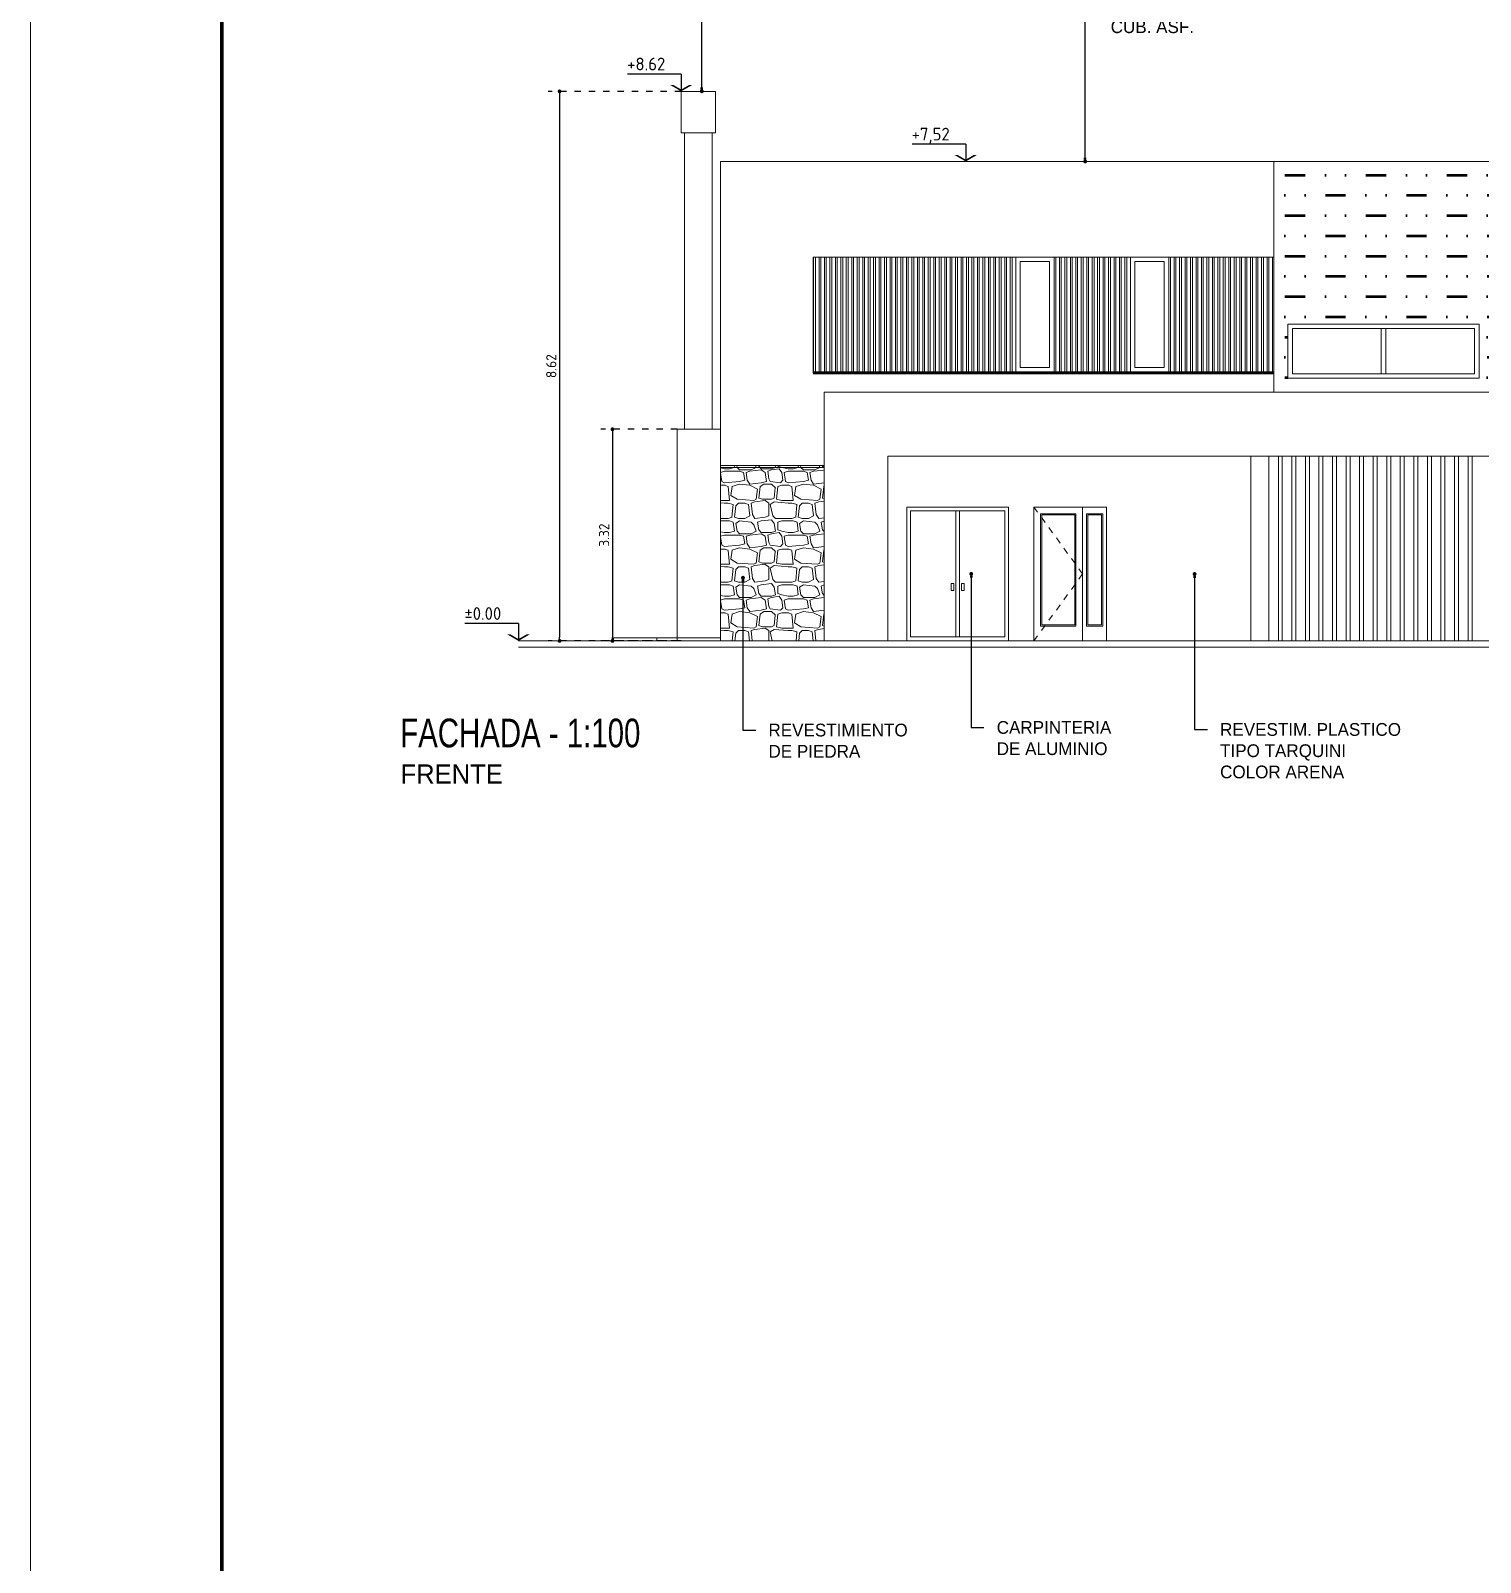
# Model space of a CAD drawing. Extents: x 233 to 569, y -241 to -74.
# Drawn here: x 348.48 to 371.23, y -158.86 to -134.84 of the extents above; entities that cross this region are included whole.
import ezdxf
from ezdxf import colors
from ezdxf.entities.mleader import LeaderData, LeaderLine
from ezdxf.enums import TextEntityAlignment as Align
from ezdxf.math import Vec2, Vec3

# ---------------------------------------------------------------- set-up
doc = ezdxf.new("R2010")
doc.units = 0
doc.header["$MEASUREMENT"] = 0
doc.linetypes.add('DOT2', pattern=[0.125, 0, -0.125])
doc.linetypes.add('RAYITAS', pattern=[0.375, 0.25, -0.125])
doc.layers.get('0').update_dxf_attribs({"linetype": 'CONTINUOUS', "lineweight": 50})
doc.layers.get('DEFPOINTS').update_dxf_attribs({"linetype": 'CONTINUOUS'})
doc.layers.add('240 - NIVELES', color=1, linetype='CONTINUOUS')
doc.layers.add('DS_ST_quote 1_50', color=7, linetype='CONTINUOUS')
for name, color, linetype, lineweight in [('COTAS', 1, 'CONTINUOUS', 9), ('GRAFISMOS', 8, 'CONTINUOUS', 13), ('LINEAS', 2, 'CONTINUOUS', 20), ('MARCOS', 4, 'CONTINUOUS', 80)]:
    doc.layers.add(name, color=color, linetype=linetype, lineweight=lineweight)
doc.styles.add('ARIAL', font='')
doc.styles.add('DIN', font='bahnschrift.ttf')
doc.styles.get("Standard").update_dxf_attribs({"font": 'bahnschrift.ttf'})
doc.styles.add('TEMPUS', font='GILC____.TTF')
doc.styles.add('TEXTO', font='ROMANS.SHX')
doc.styles.get('ARIAL').set_extended_font_data('DIN')
doc.dimstyles.new('PLANTA', dxfattribs={"dimscale": 0, "dimtxt": 0.16, "dimasz": 0.06, "dimexe": 0.18, "dimexo": 0, "dimgap": 0.05, "dimtad": 1, "dimzin": 0, "dimdsep": 46, "dimtxsty": 'ARIAL', "dimblk1": 'DOT', "dimblk2": 'DOT', "dimsah": 1, "dimcen": 0.09, "dimclrd": 1, "dimclre": 1, "dimclrt": 3, "dimadec": 0, "dimazin": 0, "dimtfac": 1, "dimtofl": 0, "dimtmove": 0, "dimatfit": 3, "dimldrblk": 'DOT', "dimfxl": 0.18, "dimtolj": 1, "dimtzin": 0, "dimarcsym": 0})

# ---------------------------------------------------------------- blocks, each defined once
blk = doc.blocks.new('_DOT')
at = {"color": 0, "linetype": 'ByBlock'}
blk.add_line((-0.5, 0), (-1, 0), dxfattribs=at)
at = {"color": 0, "linetype": 'ByBlock', "const_width": 0.5}
blk.add_lwpolyline([(-0.25, 0, 1), (0.25, 0, 1)], format="xyb", close=True, dxfattribs=at)
blk = doc.blocks.new('*D362')
at = {"layer": 'DEFPOINTS', "color": 0, "transparency": 16777216}
for p in [(358.691, -135.789), (356.783, -144.409), (358.691, -144.409)]:
    blk.add_point(p, dxfattribs=at)
at = {"layer": 'DS_ST_quote 1_50', "color": 1, "linetype": 'DOT2', "lineweight": -2, "transparency": 16777216}
for p, q in [((358.691, -135.789), (356.603, -135.789)), ((358.691, -144.409), (356.603, -144.409))]:
    blk.add_line(p, q, dxfattribs=at)
at = {"layer": 'DS_ST_quote 1_50', "color": 1, "lineweight": -2, "transparency": 16777216}
blk.add_line((356.783, -135.849), (356.783, -144.349), dxfattribs=at)
at = {"layer": 'DS_ST_quote 1_50', "color": 1, "lineweight": -2, "transparency": 16777216, "xscale": 0.06, "yscale": 0.06, "zscale": 0.06}
for p, rotation in [((356.783, -135.789), 90), ((356.783, -144.409), 270)]:
    blk.add_blockref('_DOT', p, dxfattribs=dict(at, rotation=rotation))
at = {"layer": 'DS_ST_quote 1_50', "color": 3, "transparency": 16777216, "insert": (356.652, -140.099), "char_height": 0.16, "attachment_point": 5, "rotation": 90, "style": 'ARIAL'}
blk.add_mtext('\\A1;8.62', dxfattribs=at)
blk = doc.blocks.new('*D363')
at = {"layer": 'DEFPOINTS', "color": 0, "transparency": 16777216}
for p in [(358.629, -141.089), (357.612, -144.409), (358.629, -144.409)]:
    blk.add_point(p, dxfattribs=at)
at = {"layer": 'DS_ST_quote 1_50', "color": 1, "linetype": 'DOT2', "lineweight": -2, "transparency": 16777216}
for p, q in [((358.629, -141.089), (357.432, -141.089)), ((358.629, -144.409), (357.432, -144.409))]:
    blk.add_line(p, q, dxfattribs=at)
at = {"layer": 'DS_ST_quote 1_50', "color": 1, "lineweight": -2, "transparency": 16777216}
blk.add_line((357.612, -141.149), (357.612, -144.349), dxfattribs=at)
at = {"layer": 'DS_ST_quote 1_50', "color": 1, "lineweight": -2, "transparency": 16777216, "xscale": 0.06, "yscale": 0.06, "zscale": 0.06}
for p, rotation in [((357.612, -141.089), 90), ((357.612, -144.409), 270)]:
    blk.add_blockref('_DOT', p, dxfattribs=dict(at, rotation=rotation))
at = {"layer": 'DS_ST_quote 1_50', "color": 3, "transparency": 16777216, "insert": (357.481, -142.749), "char_height": 0.16, "attachment_point": 5, "rotation": 90, "style": 'ARIAL'}
blk.add_mtext('\\A1;3.32', dxfattribs=at)
blk = doc.blocks.new('NIVCOR20')
at = {"layer": '240 - NIVELES'}
for q in [(0.2103, 0.0681), (0, 0)]:
    blk.add_line((0, 0.0681), q, dxfattribs=at)
for points in [[(-0.0438, 0.0253), (-0.0312, 0.0253), (0, 0), (0, 0.0072)], [(0.0438, 0.0253), (0.0312, 0.0253), (0, 0), (0, 0.0072)]]:
    blk.add_solid(points, dxfattribs=at)
at = {"layer": '240 - NIVELES', "style": 'TEXTO'}
blk.add_attdef('NIVEL', text='', height=0.05, dxfattribs=at).set_placement((0.6035, 0.0824), align=Align.RIGHT)

msp = doc.modelspace()

# ---------------------------------------------------------------- hatches: boundary and pattern name
h = msp.add_hatch()
h.set_pattern_fill('MUDST', color=256, scale=0.05)
h.set_pattern_definition([(0, (356.09812, 7.36), (0.635, 0.3175), [0.3175, -0.3175, 0, -0.3175, 0, -0.3175])])
h.paths.add_polyline_path([(368.2099, -139.4388), (371.2099, -139.4388), (371.2099, -140.2888), (368.2099, -140.2888)])
h.paths.add_polyline_path([(371.5098, -136.8888), (367.9899, -136.8888), (367.9899, -140.5088), (371.5098, -140.5088)])
at = {"layer": 'GRAFISMOS', "linetype": 'Continuous', "lineweight": 15}
h = msp.add_hatch(dxfattribs=at)
h.set_pattern_fill('ANSI32', color=256, scale=0.009, angle=45)
h.set_pattern_definition([(90, (356.13812, -52.76795), (-0.085725, 0), []), (90, (356.166695, -52.73938), (-0.085725, 0), [])])
h.paths.add_polyline_path([(363.9403, -140.1888), (363.9403, -138.3888), (360.7592, -138.3888), (360.7592, -140.1888)])
h.paths.add_polyline_path([(364.5403, -140.1888), (365.7403, -140.1888), (365.7403, -138.3888), (364.5403, -138.3888)])
h.paths.add_polyline_path([(366.3403, -140.1888), (367.9899, -140.1888), (367.9899, -138.3888), (366.3403, -138.3888)])
h = msp.add_hatch(dxfattribs=at)
h.set_pattern_fill('HATCH-STONE-03', color=256, scale=0.02, angle=-180, pattern_type=2)
h.set_pattern_definition([(0, (-14.6327, -827.4883), (0, 1), [0.06, -0.94]), (0, (-14.6327, -826.5283), (0, 1), [0.08, -0.92]), (0, (-14.6327, -826.7083), (0, 1), [0.08, -0.92]), (0, (-14.6327, -826.7483), (0, 1), [0.24, -0.76]), (4.76364, (-14.6327, -826.9283), (4e-09, 1), [0.240832, -11.800763]), (4.76364, (-13.6327, -826.9283), (4e-09, 1), [0.240832, -11.800763]), (4.76364, (-12.6327, -826.9283), (4e-09, 1), [0.240832, -11.800763]), (4.76364, (-11.6327, -826.9283), (4e-09, 1), [0.240832, -11.800763]), (4.76364, (-10.6327, -826.9283), (4e-09, 1), [0.240832, -11.800763]), (4.76364, (-9.6327, -826.9283), (4e-09, 1), [0.240832, -11.800763]), (4.76364, (-8.6327, -826.9283), (4e-09, 1), [0.240832, -11.800763]), (4.76364, (-7.6327, -826.9283), (4e-09, 1), [0.240832, -11.800763]), (4.76364, (-6.6327, -826.9283), (4e-09, 1), [0.240832, -11.800763]), (4.76364, (-5.6327, -826.9283), (4e-09, 1), [0.240832, -11.800763]), (4.76364, (-4.6327, -826.9283), (4e-09, 1), [0.240832, -11.800763]), (4.76364, (-3.6327, -826.9283), (4e-09, 1), [0.240832, -11.800763]), (0, (-14.6327, -826.9683), (0, 1), [0, -1]), (0, (-14.6327, -827.2483), (0, 1), [0.06, -0.94]), (0, (-14.6327, -827.2083), (0, 1), [0, -1]), (279.462326, (-14.45272, -826.5683), (-5.4e-08, 0.999999968), [0.1216553, -5.9611072]), (279.462326, (-14.29272, -826.7683), (-5.4e-08, 0.999999968), [0.1216553, -5.9611072]), (279.462326, (-13.73272, -826.7683), (-5.4e-08, 0.999999968), [0.1216553, -5.9611072]), (278.130104, (-13.99272, -826.7683), (-5e-08, 0.999999998), [0.1414214, -6.9296466]), (111.801407, (-14.1327, -826.6883), (-3e-08, 1), [0.1077033, -5.2774615]), (111.801407, (-13.1327, -826.6883), (-3e-08, 1), [0.1077033, -5.2774615]), (90, (-13.7927, -826.6683), (-1, 6e-17), [0.12, -0.88]), (262.875, (-14.11272, -827.0283), (-1.14e-07, 1.00000001), [0.1612452, -7.9010126]), (261.869904, (-14.51272, -826.9883), (-2.36e-07, 1.00000002), [0.1414214, -6.9296466]), (264.289429, (-13.79272, -826.98831), (-2.15e-07, 1.000000025), [0.2009975, -9.8488782]), (270, (-13.9327, -827.2483), (1, 6e-17), [0.2, -0.8]), (263.65982, (-14.45272, -827.28831), (-1.98e-07, 1.000000007), [0.1811077, -8.8742773]), (276.340187, (-14.21272, -827.24831), (3.4e-08, 1.000000004), [0.1811077, -8.8742773]), (279.462326, (-14.11272, -826.5483), (-5.4e-08, 0.999999968), [0.1216553, -5.9611072]), (279.462326, (-13.85272, -826.5683), (-5.4e-08, 0.999999968), [0.1216553, -5.9611072]), (278.130104, (-13.69272, -826.7683), (-5e-08, 0.999999998), [0.1414214, -6.9296466]), (279.462326, (-13.95272, -826.7483), (-5.4e-08, 0.999999968), [0.1216553, -5.9611072]), (262.875, (-13.83272, -827.0083), (-1.14e-07, 1.00000001), [0.1612452, -7.9010126]), (282.5288, (-13.91272, -827.2683), (7e-08, 0.99999999), [0.184391, -9.0351538]), (282.5288, (-12.91272, -827.2683), (7e-08, 0.99999999), [0.184391, -9.0351538]), (276.340187, (-14.25272, -827.26831), (3.4e-08, 1.000000004), [0.1811077, -8.8742773]), (264.289429, (-14.49272, -827.26831), (-2.15e-07, 1.000000025), [0.2009975, -9.8488782]), (279.462326, (-14.33272, -826.7683), (-5.4e-08, 0.999999968), [0.1216553, -5.9611072]), (263.65982, (-14.07272, -826.98831), (-1.98e-07, 1.000000007), [0.1811077, -8.8742773]), (275.194435, (-14.57272, -826.98831), (-5.7e-08, 0.999999972), [0.2209072, -10.8244543]), (0, (-14.0527, -826.7083), (0, 1), [0.16, -0.84]), (6.34019, (-14.2327, -826.7483), (-6e-11, 1), [0.181108, -8.874277]), (6.34019, (-13.2327, -826.7483), (-6e-11, 1), [0.181108, -8.874277]), (6.34019, (-12.2327, -826.7483), (-6e-11, 1), [0.181108, -8.874277]), (6.34019, (-11.2327, -826.7483), (-6e-11, 1), [0.181108, -8.874277]), (6.34019, (-10.2327, -826.7483), (-6e-11, 1), [0.181108, -8.874277]), (6.34019, (-9.2327, -826.7483), (-6e-11, 1), [0.181108, -8.874277]), (6.34019, (-8.2327, -826.7483), (-6e-11, 1), [0.181108, -8.874277]), (6.34019, (-7.2327, -826.7483), (-6e-11, 1), [0.181108, -8.874277]), (6.34019, (-6.2327, -826.7483), (-6e-11, 1), [0.181108, -8.874277]), (9.46232, (-13.8927, -826.7283), (1e-08, 1), [0.121655, -5.961107]), (9.46232, (-12.8927, -826.7283), (1e-08, 1), [0.121655, -5.961107]), (9.46232, (-11.8927, -826.7283), (1e-08, 1), [0.121655, -5.961107]), (9.46232, (-10.8927, -826.7283), (1e-08, 1), [0.121655, -5.961107]), (9.46232, (-9.8927, -826.7283), (1e-08, 1), [0.121655, -5.961107]), (9.46232, (-8.8927, -826.7283), (1e-08, 1), [0.121655, -5.961107]), (352.87498, (-13.9127, -826.9083), (-2e-09, 1), [0.161245, -7.901013]), (352.87498, (-12.9127, -826.9083), (-2e-09, 1), [0.161245, -7.901013]), (352.87498, (-11.9127, -826.9083), (-2e-09, 1), [0.161245, -7.901013]), (352.87498, (-10.9127, -826.9083), (-2e-09, 1), [0.161245, -7.901013]), (352.87498, (-9.9127, -826.9083), (-2e-09, 1), [0.161245, -7.901013]), (352.87498, (-8.9127, -826.9083), (-2e-09, 1), [0.161245, -7.901013]), (352.87498, (-7.9127, -826.9083), (-2e-09, 1), [0.161245, -7.901013]), (352.87498, (-6.9127, -826.9083), (-2e-09, 1), [0.161245, -7.901013]), (348.69007, (-13.7327, -826.6883), (-3e-09, 1), [0.1019804, -4.997039]), (348.69007, (-12.7327, -826.6883), (-3e-09, 1), [0.1019804, -4.997039]), (348.69007, (-11.7327, -826.6883), (-3e-09, 1), [0.1019804, -4.997039]), (348.69007, (-10.7327, -826.6883), (-3e-09, 1), [0.1019804, -4.997039]), (348.69007, (-9.7327, -826.6883), (-3e-09, 1), [0.1019804, -4.997039]), (0, (-13.7327, -826.9683), (0, 1), [0.1, -0.9]), (0, (-14.0127, -826.9483), (0, 1), [0.12, -0.88]), (0, (-14.0327, -827.1883), (0, 1), [0.14, -0.86]), (0, (-13.7327, -827.2083), (0, 1), [0.1, -0.9]), (354.80557, (-13.8527, -827.2283), (-3e-09, 1), [0.220907, -10.824454]), (354.80557, (-12.8527, -827.2283), (-3e-09, 1), [0.220907, -10.824454]), (354.80557, (-11.8527, -827.2283), (-3e-09, 1), [0.220907, -10.824454]), (354.80557, (-10.8527, -827.2283), (-3e-09, 1), [0.220907, -10.824454]), (354.80557, (-9.8527, -827.2283), (-3e-09, 1), [0.220907, -10.824454]), (354.80557, (-8.8527, -827.2283), (-3e-09, 1), [0.220907, -10.824454]), (354.80557, (-7.8527, -827.2283), (-3e-09, 1), [0.220907, -10.824454]), (354.80557, (-6.8527, -827.2283), (-3e-09, 1), [0.220907, -10.824454]), (354.80557, (-5.8527, -827.2283), (-3e-09, 1), [0.220907, -10.824454]), (354.80557, (-4.8527, -827.2283), (-3e-09, 1), [0.220907, -10.824454]), (354.80557, (-3.8527, -827.2283), (-3e-09, 1), [0.220907, -10.824454]), (0, (-13.8327, -827.4883), (0, 1), [0.2, -0.8]), (7.12502, (-14.1527, -827.4883), (2e-09, 1), [0.161245, -7.901013]), (7.12502, (-13.1527, -827.4883), (2e-09, 1), [0.161245, -7.901013]), (7.12502, (-12.1527, -827.4883), (2e-09, 1), [0.161245, -7.901013]), (7.12502, (-11.1527, -827.4883), (2e-09, 1), [0.161245, -7.901013]), (7.12502, (-10.1527, -827.4883), (2e-09, 1), [0.161245, -7.901013]), (7.12502, (-9.1527, -827.4883), (2e-09, 1), [0.161245, -7.901013]), (7.12502, (-8.1527, -827.4883), (2e-09, 1), [0.161245, -7.901013]), (7.12502, (-7.1527, -827.4883), (2e-09, 1), [0.161245, -7.901013]), (7.12502, (-14.1527, -827.2283), (2e-09, 1), [0.161245, -7.901013]), (7.12502, (-13.1527, -827.2283), (2e-09, 1), [0.161245, -7.901013]), (7.12502, (-12.1527, -827.2283), (2e-09, 1), [0.161245, -7.901013]), (7.12502, (-11.1527, -827.2283), (2e-09, 1), [0.161245, -7.901013]), (7.12502, (-10.1527, -827.2283), (2e-09, 1), [0.161245, -7.901013]), (7.12502, (-9.1527, -827.2283), (2e-09, 1), [0.161245, -7.901013]), (7.12502, (-8.1527, -827.2283), (2e-09, 1), [0.161245, -7.901013]), (7.12502, (-7.1527, -827.2283), (2e-09, 1), [0.161245, -7.901013]), (0, (-14.4127, -827.4883), (0, 1), [0.1, -0.9]), (355.6013, (-14.4327, -827.1883), (4e-09, 1), [0.260768, -12.777637]), (355.6013, (-13.4327, -827.1883), (4e-09, 1), [0.260768, -12.777637]), (355.6013, (-12.4327, -827.1883), (4e-09, 1), [0.260768, -12.777637]), (355.6013, (-11.4327, -827.1883), (4e-09, 1), [0.260768, -12.777637]), (355.6013, (-10.4327, -827.1883), (4e-09, 1), [0.260768, -12.777637]), (355.6013, (-9.4327, -827.1883), (4e-09, 1), [0.260768, -12.777637]), (355.6013, (-8.4327, -827.1883), (4e-09, 1), [0.260768, -12.777637]), (355.6013, (-7.4327, -827.1883), (4e-09, 1), [0.260768, -12.777637]), (355.6013, (-6.4327, -827.1883), (4e-09, 1), [0.260768, -12.777637]), (355.6013, (-5.4327, -827.1883), (4e-09, 1), [0.260768, -12.777637]), (355.6013, (-4.4327, -827.1883), (4e-09, 1), [0.260768, -12.777637]), (355.6013, (-3.4327, -827.1883), (4e-09, 1), [0.260768, -12.777637]), (355.6013, (-2.4327, -827.1883), (4e-09, 1), [0.260768, -12.777637]), (352.87498, (-14.3927, -826.9483), (-2e-09, 1), [0.161245, -7.901013]), (352.87498, (-13.3927, -826.9483), (-2e-09, 1), [0.161245, -7.901013]), (352.87498, (-12.3927, -826.9483), (-2e-09, 1), [0.161245, -7.901013]), (352.87498, (-11.3927, -826.9483), (-2e-09, 1), [0.161245, -7.901013]), (352.87498, (-10.3927, -826.9483), (-2e-09, 1), [0.161245, -7.901013]), (352.87498, (-9.3927, -826.9483), (-2e-09, 1), [0.161245, -7.901013]), (352.87498, (-8.3927, -826.9483), (-2e-09, 1), [0.161245, -7.901013]), (352.87498, (-7.3927, -826.9483), (-2e-09, 1), [0.161245, -7.901013]), (6.34019, (-14.2327, -826.9483), (-6e-11, 1), [0.181108, -8.874277]), (6.34019, (-13.2327, -826.9483), (-6e-11, 1), [0.181108, -8.874277]), (6.34019, (-12.2327, -826.9483), (-6e-11, 1), [0.181108, -8.874277]), (6.34019, (-11.2327, -826.9483), (-6e-11, 1), [0.181108, -8.874277]), (6.34019, (-10.2327, -826.9483), (-6e-11, 1), [0.181108, -8.874277]), (6.34019, (-9.2327, -826.9483), (-6e-11, 1), [0.181108, -8.874277]), (6.34019, (-8.2327, -826.9483), (-6e-11, 1), [0.181108, -8.874277]), (6.34019, (-7.2327, -826.9483), (-6e-11, 1), [0.181108, -8.874277]), (6.34019, (-6.2327, -826.9483), (-6e-11, 1), [0.181108, -8.874277]), (278.130104, (-14.49272, -826.5483), (-5e-08, 0.999999998), [0.1414214, -6.9296466]), (0, (-14.3927, -826.7283), (0, 1), [0.18, -0.82]), (353.65981, (-14.3927, -826.5283), (6e-11, 1), [0.181108, -8.874277]), (353.65981, (-13.3927, -826.5283), (6e-11, 1), [0.181108, -8.874277]), (353.65981, (-12.3927, -826.5283), (6e-11, 1), [0.181108, -8.874277]), (353.65981, (-11.3927, -826.5283), (6e-11, 1), [0.181108, -8.874277]), (353.65981, (-10.3927, -826.5283), (6e-11, 1), [0.181108, -8.874277]), (353.65981, (-9.3927, -826.5283), (6e-11, 1), [0.181108, -8.874277]), (353.65981, (-8.3927, -826.5283), (6e-11, 1), [0.181108, -8.874277]), (353.65981, (-7.3927, -826.5283), (6e-11, 1), [0.181108, -8.874277]), (353.65981, (-6.3927, -826.5283), (6e-11, 1), [0.181108, -8.874277]), (7.12502, (-14.0527, -826.5283), (2e-09, 1), [0.161245, -7.901013]), (7.12502, (-13.0527, -826.5283), (2e-09, 1), [0.161245, -7.901013]), (7.12502, (-12.0527, -826.5283), (2e-09, 1), [0.161245, -7.901013]), (7.12502, (-11.0527, -826.5283), (2e-09, 1), [0.161245, -7.901013]), (7.12502, (-10.0527, -826.5283), (2e-09, 1), [0.161245, -7.901013]), (7.12502, (-9.0527, -826.5283), (2e-09, 1), [0.161245, -7.901013]), (7.12502, (-8.0527, -826.5283), (2e-09, 1), [0.161245, -7.901013]), (7.12502, (-7.0527, -826.5283), (2e-09, 1), [0.161245, -7.901013]), (0, (-13.7327, -826.5283), (0, 1), [0.1, -0.9]), (194.03625, (-14.3127, -826.8883), (-1e-07, 1), [0.082462, -4.0406436]), (194.03625, (-13.3127, -826.8883), (-1e-07, 1), [0.082462, -4.0406436]), (194.03625, (-12.3127, -826.8883), (-1e-07, 1), [0.082462, -4.0406436]), (194.03625, (-11.3127, -826.8883), (-1e-07, 1), [0.082462, -4.0406436]), (296.56505, (-13.9327, -826.8683), (2e-08, 0.99999998), [0.0447214, -2.1913466]), (225, (-13.7127, -826.8883), (-1e-07, 1), [0.0565685, -1.357645]), (0, (-14.4127, -827.2483), (0, 1), [0.1, -0.9]), (153.43495, (-13.6327, -826.9283), (5e-08, 1), [0.0447214, -2.1913466]), (153.43495, (-12.6327, -826.9283), (5e-08, 1), [0.0447214, -2.1913466]), (198.43495, (-13.6327, -826.7483), (-1e-07, 1), [0.0632456, -3.099032]), (198.43495, (-12.6327, -826.7483), (-1e-07, 1), [0.0632456, -3.099032]), (198.43495, (-11.6327, -826.7483), (-1e-07, 1), [0.0632456, -3.099032]), (341.56505, (-14.3927, -826.7483), (-2e-09, 1), [0.0632456, -3.099032]), (341.56505, (-13.3927, -826.7483), (-2e-09, 1), [0.0632456, -3.099032]), (341.56505, (-12.3927, -826.7483), (-2e-09, 1), [0.0632456, -3.099032]), (326.30993, (-14.0527, -826.7283), (-3e-08, 1), [0.072111, -3.5334402]), (326.30993, (-13.0527, -826.7283), (-3e-08, 1), [0.072111, -3.5334402]), (326.30993, (-12.0527, -826.7283), (-3e-08, 1), [0.072111, -3.5334402]), (303.69007, (-13.8927, -826.5083), (-4e-08, 1), [0.072111, -3.5334402]), (303.69007, (-12.8927, -826.5083), (-4e-08, 1), [0.072111, -3.5334402]), (315, (-14.2127, -826.5483), (0, 1), [0.0565685, -1.357645]), (341.56505, (-14.5527, -826.5283), (-2e-09, 1), [0.0632456, -3.099032]), (341.56505, (-13.5527, -826.5283), (-2e-09, 1), [0.0632456, -3.099032]), (341.56505, (-12.5527, -826.5283), (-2e-09, 1), [0.0632456, -3.099032]), (326.30993, (-13.9927, -827.2083), (-3e-08, 1), [0.072111, -3.5334402]), (326.30993, (-12.9927, -827.2083), (-3e-08, 1), [0.072111, -3.5334402]), (326.30993, (-11.9927, -827.2083), (-3e-08, 1), [0.072111, -3.5334402]), (341.56505, (-14.3127, -827.2483), (-2e-09, 1), [0.0632456, -3.099032]), (341.56505, (-13.3127, -827.2483), (-2e-09, 1), [0.0632456, -3.099032]), (341.56505, (-12.3127, -827.2483), (-2e-09, 1), [0.0632456, -3.099032]), (315, (-13.8927, -826.9483), (0, 1), [0.0848528, -1.3293608]), (135, (-14.0527, -826.7083), (7e-17, 1), [0.0565685, -1.357645]), (161.56505, (-13.7327, -826.6883), (6e-08, 1), [0.0632456, -3.099032]), (161.56505, (-12.7327, -826.6883), (6e-08, 1), [0.0632456, -3.099032]), (161.56505, (-11.7327, -826.6883), (6e-08, 1), [0.0632456, -3.099032]), (135, (-14.3927, -826.7283), (7e-17, 1), [0.0565685, -1.357645]), (123.69007, (-14.2327, -826.9483), (-7e-08, 1.00000003), [0.072111, -3.5334402]), (123.69007, (-13.2327, -826.9483), (-7e-08, 1.00000003), [0.072111, -3.5334402]), (149.03624, (-14.4327, -827.1883), (7e-08, 1), [0.116619, -5.714333]), (149.03624, (-13.4327, -827.1883), (7e-08, 1), [0.116619, -5.714333]), (149.03624, (-12.4327, -827.1883), (7e-08, 1), [0.116619, -5.714333]), (149.03624, (-11.4327, -827.1883), (7e-08, 1), [0.116619, -5.714333]), (149.03624, (-10.4327, -827.1883), (7e-08, 1), [0.116619, -5.714333]), (161.56505, (-14.0327, -827.1883), (6e-08, 1), [0.0632456, -3.099032]), (161.56505, (-13.0327, -827.1883), (6e-08, 1), [0.0632456, -3.099032]), (161.56505, (-12.0327, -827.1883), (6e-08, 1), [0.0632456, -3.099032]), (165.96376, (-13.7327, -827.2083), (3e-08, 1), [0.082462, -4.0406436]), (165.96376, (-12.7327, -827.2083), (3e-08, 1), [0.082462, -4.0406436]), (165.96376, (-11.7327, -827.2083), (3e-08, 1), [0.082462, -4.0406436]), (165.96376, (-10.7327, -827.2083), (3e-08, 1), [0.082462, -4.0406436]), (135, (-13.8327, -827.4883), (7e-17, 1), [0.0565685, -1.357645]), (123.69007, (-14.1527, -827.4883), (-7e-08, 1.00000003), [0.072111, -3.5334402]), (123.69007, (-13.1527, -827.4883), (-7e-08, 1.00000003), [0.072111, -3.5334402]), (161.56505, (-14.4127, -827.4883), (6e-08, 1), [0.0632456, -3.099032]), (161.56505, (-13.4127, -827.4883), (6e-08, 1), [0.0632456, -3.099032]), (161.56505, (-12.4127, -827.4883), (6e-08, 1), [0.0632456, -3.099032]), (18.43495, (-14.5727, -827.4883), (2e-09, 1), [0.0632456, -3.099032]), (18.43495, (-13.5727, -827.4883), (2e-09, 1), [0.0632456, -3.099032]), (18.43495, (-12.5727, -827.4883), (2e-09, 1), [0.0632456, -3.099032]), (18.43495, (-13.9927, -827.4683), (2e-09, 1), [0.0632456, -3.099032]), (18.43495, (-12.9927, -827.4683), (2e-09, 1), [0.0632456, -3.099032]), (18.43495, (-11.9927, -827.4683), (2e-09, 1), [0.0632456, -3.099032]), (26.56505, (-13.8927, -827.1883), (2e-08, 1), [0.0447214, -2.1913466]), (26.56505, (-12.8927, -827.1883), (2e-08, 1), [0.0447214, -2.1913466]), (26.56505, (-14.1727, -827.2083), (2e-08, 1), [0.0447214, -2.1913466]), (26.56505, (-13.1727, -827.2083), (2e-08, 1), [0.0447214, -2.1913466]), (14.03624, (-14.0527, -826.9283), (1e-09, 1), [0.082462, -4.0406436]), (14.03624, (-13.0527, -826.9283), (1e-09, 1), [0.082462, -4.0406436]), (14.03624, (-12.0527, -826.9283), (1e-09, 1), [0.082462, -4.0406436]), (14.03624, (-11.0527, -826.9283), (1e-09, 1), [0.082462, -4.0406436]), (18.43495, (-13.8927, -826.7083), (2e-09, 1), [0.0632456, -3.099032]), (18.43495, (-12.8927, -826.7083), (2e-09, 1), [0.0632456, -3.099032]), (18.43495, (-11.8927, -826.7083), (2e-09, 1), [0.0632456, -3.099032]), (14.03624, (-14.5527, -826.7083), (1e-09, 1), [0.082462, -4.0406436]), (14.03624, (-13.5527, -826.7083), (1e-09, 1), [0.082462, -4.0406436]), (14.03624, (-12.5527, -826.7083), (1e-09, 1), [0.082462, -4.0406436]), (14.03624, (-11.5527, -826.7083), (1e-09, 1), [0.082462, -4.0406436]), (26.56505, (-14.2127, -826.7283), (2e-08, 1), [0.0894427, -2.1466252]), (26.56505, (-13.2127, -826.7283), (2e-08, 1), [0.0894427, -2.1466252]), (0, (-14.6327, -827.2083), (0, 1), [0.08, -0.92]), (26.56505, (-14.3127, -827.4883), (2e-08, 1), [0.0894427, -2.1466252]), (26.56505, (-13.3127, -827.4883), (2e-08, 1), [0.0894427, -2.1466252]), (213.69006, (-13.8527, -827.2283), (-5e-09, 1), [0.072111, -3.5334402]), (213.69006, (-12.8527, -827.2283), (-5e-09, 1), [0.072111, -3.5334402]), (213.69006, (-11.8527, -827.2283), (-5e-09, 1), [0.072111, -3.5334402]), (345.96376, (-14.5727, -827.2483), (-1e-09, 1), [0.082462, -4.0406436]), (345.96376, (-13.5727, -827.2483), (-1e-09, 1), [0.082462, -4.0406436]), (345.96376, (-12.5727, -827.2483), (-1e-09, 1), [0.082462, -4.0406436]), (345.96376, (-11.5727, -827.2483), (-1e-09, 1), [0.082462, -4.0406436]), (225, (-14.4127, -827.2483), (-1e-07, 1), [0.0565685, -1.357645]), (198.43495, (-14.3927, -826.9483), (-1e-07, 1), [0.126491, -3.0357864]), (198.43495, (-13.3927, -826.9483), (-1e-07, 1), [0.126491, -3.0357864]), (198.43495, (-12.3927, -826.9483), (-1e-07, 1), [0.126491, -3.0357864]), (341.56505, (-14.6327, -826.9683), (-2e-09, 1), [0.0632456, -3.099032]), (341.56505, (-13.6327, -826.9683), (-2e-09, 1), [0.0632456, -3.099032]), (341.56505, (-12.6327, -826.9683), (-2e-09, 1), [0.0632456, -3.099032]), (213.69006, (-14.0127, -826.9483), (-5e-09, 1), [0.072111, -3.5334402]), (213.69006, (-13.0127, -826.9483), (-5e-09, 1), [0.072111, -3.5334402]), (213.69006, (-12.0127, -826.9483), (-5e-09, 1), [0.072111, -3.5334402]), (198.43495, (-13.7327, -826.9683), (-1e-07, 1), [0.0632456, -3.099032]), (198.43495, (-12.7327, -826.9683), (-1e-07, 1), [0.0632456, -3.099032]), (198.43495, (-11.7327, -826.9683), (-1e-07, 1), [0.0632456, -3.099032]), (198.43495, (-13.8927, -826.7283), (-1e-07, 1), [0.0632456, -3.099032]), (198.43495, (-12.8927, -826.7283), (-1e-07, 1), [0.0632456, -3.099032]), (198.43495, (-11.8927, -826.7283), (-1e-07, 1), [0.0632456, -3.099032]), (198.43495, (-14.2327, -826.7483), (-1e-07, 1), [0.0632456, -3.099032]), (198.43495, (-13.2327, -826.7483), (-1e-07, 1), [0.0632456, -3.099032]), (198.43495, (-12.2327, -826.7483), (-1e-07, 1), [0.0632456, -3.099032]), (213.69006, (-14.3927, -826.5283), (-5e-09, 1), [0.072111, -3.5334402]), (213.69006, (-13.3927, -826.5283), (-5e-09, 1), [0.072111, -3.5334402]), (213.69006, (-12.3927, -826.5283), (-5e-09, 1), [0.072111, -3.5334402]), (198.43495, (-13.7327, -826.5283), (-1e-07, 1), [0.0632456, -3.099032]), (198.43495, (-12.7327, -826.5283), (-1e-07, 1), [0.0632456, -3.099032]), (198.43495, (-11.7327, -826.5283), (-1e-07, 1), [0.0632456, -3.099032]), (198.43495, (-14.0527, -826.5283), (-1e-07, 1), [0.0632456, -3.099032]), (198.43495, (-13.0527, -826.5283), (-1e-07, 1), [0.0632456, -3.099032]), (198.43495, (-12.0527, -826.5283), (-1e-07, 1), [0.0632456, -3.099032]), (198.43495, (-14.1527, -827.2283), (-1e-07, 1), [0.0632456, -3.099032]), (198.43495, (-13.1527, -827.2283), (-1e-07, 1), [0.0632456, -3.099032]), (198.43495, (-12.1527, -827.2283), (-1e-07, 1), [0.0632456, -3.099032]), (123.69007, (-13.7327, -826.7683), (-7e-08, 1.00000003), [0.072111, -3.5334402]), (123.69007, (-12.7327, -826.7683), (-7e-08, 1.00000003), [0.072111, -3.5334402]), (333.43495, (-14.2327, -826.9683), (-2e-08, 1), [0.134164, -2.1019038]), (333.43495, (-13.2327, -826.9683), (-2e-08, 1), [0.134164, -2.1019038])])
h.paths.add_polyline_path([(359.3092, -141.6588), (360.9353, -141.6588), (360.9353, -144.4088), (359.3092, -144.4088)])

# ---------------------------------------------------------------- linework, layer by layer
at = {"linetype": 'Continuous', "lineweight": 15}
for p, q in [((358.6913, -136.4388), (358.6913, -135.7888)), ((358.6913, -135.7888), (359.2267, -135.7888)), ((359.2267, -135.7888), (359.2267, -136.4388)), ((358.6913, -136.4388), (358.7413, -136.4388)), ((358.7413, -141.0888), (358.7413, -136.4388)), ((358.7413, -136.4388), (359.1767, -136.4388)), ((359.1767, -141.0888), (359.1767, -136.4388)), ((359.2267, -136.4388), (359.1767, -136.4388)), ((367.9899, -138.3888), (367.9899, -136.8888)), ((367.9899, -136.8888), (371.5098, -136.8888)), ((360.7592, -140.1888), (360.7592, -138.3888)), ((360.7592, -138.3888), (367.9899, -138.3888)), ((363.9403, -140.1888), (363.9403, -138.3888)), ((364.5403, -140.1888), (364.5403, -138.3888)), ((365.7403, -140.1888), (365.7403, -138.3888)), ((366.3403, -140.1888), (366.3403, -138.3888)), ((367.9899, -140.1888), (367.9899, -138.3888)), ((371.2099, -139.4388), (368.2099, -139.4388)), ((369.6749, -140.2188), (369.6749, -139.5088)), ((369.7449, -140.2188), (369.7449, -139.5088)), ((359.3092, -144.4088), (359.3092, -140.0388)), ((367.9899, -140.1888), (360.7592, -140.1888)), ((367.9899, -140.1888), (367.9899, -140.5088)), ((371.2099, -140.2888), (368.2099, -140.2888)), ((360.9353, -144.4088), (360.9353, -140.5088)), ((371.5098, -140.5088), (360.9353, -140.5088)), ((359.3092, -141.0888), (358.6295, -141.0888)), ((358.6295, -141.0888), (358.6295, -144.3588)), ((361.9353, -144.4088), (361.9353, -141.5088)), ((371.5098, -141.5088), (361.9353, -141.5088)), ((367.6299, -144.4088), (367.6299, -141.5088)), ((367.9099, -144.4088), (367.9099, -141.5088)), ((368.0599, -144.4088), (368.0599, -141.5088)), ((368.1225, -144.4088), (368.1225, -141.5088)), ((368.2725, -144.4088), (368.2725, -141.5088)), ((368.3352, -144.4088), (368.3352, -141.5088)), ((368.4852, -144.4088), (368.4852, -141.5088)), ((368.5479, -144.4088), (368.5479, -141.5088)), ((368.6979, -144.4088), (368.6979, -141.5088)), ((368.7605, -144.4088), (368.7605, -141.5088)), ((368.9105, -144.4088), (368.9105, -141.5088)), ((368.9732, -144.4088), (368.9732, -141.5088)), ((369.1232, -144.4088), (369.1232, -141.5088)), ((369.1859, -144.4088), (369.1859, -141.5088)), ((369.3359, -144.4088), (369.3359, -141.5088)), ((369.3985, -144.4088), (369.3985, -141.5088)), ((369.5485, -144.4088), (369.5485, -141.5088)), ((369.6112, -144.4088), (369.6112, -141.5088)), ((369.7612, -144.4088), (369.7612, -141.5088)), ((369.8239, -144.4088), (369.8239, -141.5088)), ((369.9739, -144.4088), (369.9739, -141.5088)), ((370.0365, -144.4088), (370.0365, -141.5088)), ((370.1865, -144.4088), (370.1865, -141.5088)), ((370.2492, -144.4088), (370.2492, -141.5088)), ((370.3992, -144.4088), (370.3992, -141.5088)), ((370.4619, -144.4088), (370.4619, -141.5088)), ((370.6119, -144.4088), (370.6119, -141.5088)), ((370.6745, -144.4088), (370.6745, -141.5088)), ((370.8245, -144.4088), (370.8245, -141.5088)), ((370.8872, -144.4088), (370.8872, -141.5088)), ((371.0372, -144.4088), (371.0372, -141.5088)), ((371.0999, -144.4088), (371.0999, -141.5088)), ((360.9353, -141.6588), (359.3092, -141.6588)), ((360.9353, -141.6888), (359.3092, -141.6888)), ((362.9987, -142.3688), (362.9987, -144.3448)), ((363.0587, -142.3688), (363.0587, -144.3448)), ((364.2237, -142.3088), (365.3648, -142.3088)), ((364.2237, -142.3088), (364.2237, -144.4088)), ((364.2237, -144.4088), (364.2237, -142.3088)), ((364.2237, -142.3088), (365.3648, -142.3088)), ((364.33, -142.415), (364.8834, -142.415)), ((364.33, -144.1775), (364.33, -142.415)), ((364.8646, -142.4338), (364.3487, -142.4338)), ((364.3487, -142.4338), (364.3487, -144.1588)), ((364.8646, -144.1588), (364.8646, -142.4338)), ((364.8834, -142.415), (364.8834, -144.1775)), ((364.9896, -142.3088), (364.9896, -144.4088)), ((365.0498, -142.415), (365.3047, -142.415)), ((365.0498, -144.1775), (365.0498, -142.415)), ((365.2859, -142.4338), (365.0685, -142.4338)), ((365.0685, -142.4338), (365.0685, -144.1588)), ((365.2859, -144.1588), (365.2859, -142.4338)), ((365.3047, -142.415), (365.3047, -144.1775)), ((365.3648, -144.4088), (365.3648, -142.3088)), ((364.3487, -144.1588), (364.8646, -144.1588)), ((365.0685, -144.1588), (365.2859, -144.1588)), ((357.6295, -144.4088), (357.6295, -144.3588)), ((359.3092, -144.3588), (357.6295, -144.3588)), ((358.3092, -144.4088), (358.3092, -144.3588)), ((358.6295, -144.4088), (358.6295, -144.3588)), ((362.2887, -144.3448), (363.7687, -144.3448)), ((364.8834, -144.1775), (364.33, -144.1775)), ((365.3047, -144.1775), (365.0498, -144.1775)), ((356.1381, -144.4088), (386.2717, -144.4088)), ((356.1381, -144.5088), (386.2717, -144.5088)), ((364.9896, -144.4088), (364.2237, -144.4088))]:
    msp.add_line(p, q, dxfattribs=at)
at = {"linetype": 'Continuous'}
msp.add_line((367.9899, -140.2088), (360.7592, -140.2088), dxfattribs=at)
at = {"linetype": 'RAYITAS', "lineweight": 15, "ltscale": 0.05}
for q in [(364.2237, -142.3088), (364.2237, -144.4088)]:
    msp.add_line((364.9896, -143.3588), q, dxfattribs=at)
at = {"linetype": 'Continuous', "lineweight": 15}
for points in [[(359.3092, -140.0388), (359.3092, -136.8888), (367.9899, -136.8888)], [(360.7592, -140.2088), (360.7592, -138.3888), (367.9899, -138.3888)], [(363.8287, -144.4088), (363.8287, -142.3088), (362.2287, -142.3088), (362.2287, -144.4088)], [(363.7687, -144.3448), (363.7687, -142.3688), (362.2887, -142.3688), (362.2887, -144.3448)]]:
    msp.add_lwpolyline(points, dxfattribs=at)
for points in [[(364.0103, -138.4588), (364.4703, -138.4588), (364.4703, -140.1188), (364.0103, -140.1188)], [(365.8103, -138.4588), (366.2703, -138.4588), (366.2703, -140.1188), (365.8103, -140.1188)], [(368.2099, -139.4388), (371.2099, -139.4388), (371.2099, -140.2888), (368.2099, -140.2888)], [(368.2799, -139.5088), (371.1399, -139.5088), (371.1399, -140.2188), (368.2799, -140.2188)], [(362.9275, -143.5067), (362.9679, -143.5067), (362.9679, -143.6193), (362.9275, -143.6193)], [(363.13, -143.5067), (363.0895, -143.5067), (363.0895, -143.6193), (363.13, -143.6193)]]:
    msp.add_lwpolyline(points, close=True, dxfattribs=at)
at = {"layer": 'LINEAS'}
msp.add_line((348.4834, -116.6186), (348.4834, -205.6186), dxfattribs=at)
at = {"layer": 'MARCOS'}
msp.add_line((351.4834, -117.1186), (351.4834, -205.1186), dxfattribs=at)

# ---------------------------------------------------------------- block references
at = {"layer": '240 - NIVELES'}
ref = msp.add_blockref('NIVCOR20', (358.6913, -135.7888), dxfattribs=dict(at, xscale=-4, yscale=4, zscale=4))
ref.add_attrib('NIVEL', '+8.62', (357.8431, -135.4593), dxfattribs={"linetype": 'Continuous', "height": 0.2, "style": 'ARIAL'})
ref = msp.add_blockref('NIVCOR20', (363.155, -136.8888), dxfattribs=dict(at, xscale=-4, yscale=4, zscale=4))
ref.add_attrib('NIVEL', '+7,52', (362.3068, -136.5593), dxfattribs={"linetype": 'Continuous', "height": 0.2, "style": 'ARIAL'})
ref = msp.add_blockref('NIVCOR20', (356.1381, -144.4088), dxfattribs=dict(at, xscale=-4, yscale=4, zscale=4))
ref.add_attrib('NIVEL', '±0.00', (355.2899, -144.0793), dxfattribs={"linetype": 'Continuous', "height": 0.2, "style": 'ARIAL'})

# ---------------------------------------------------------------- texts
at = {"style": 'TEMPUS'}
msp.add_text('FACHADA - 1:100', height=0.45, dxfattribs=at).set_placement((354.2825, -146.0781))
at = {"layer": 'COTAS'}
msp.add_text('FRENTE', height=0.3, dxfattribs=at).set_placement((354.2873, -146.6465))

# ---------------------------------------------------------------- dimensions: what is measured, and where the dimension line sits
at = {"layer": 'DS_ST_quote 1_50'}
for p1, p2, distance, picture, middle in [((358.6913, -135.7888), (358.6913, -144.4088), -1.9084, '*D362', (356.6516, -140.0988)), ((358.6295, -141.0888), (358.6295, -144.4088), -1.017, '*D363', (357.4809, -142.7488))]:
    dim = msp.add_aligned_dim(p1=p1, p2=p2, distance=distance, dimstyle='PLANTA', override={"dimscale": 1}, dxfattribs=at)
    dim.commit()
    dim.dimension.update_dxf_attribs({"geometry": picture, "text_midpoint": middle})

# ---------------------------------------------------------------- leaders
ml = msp.add_multileader_mtext('Standard')
ml.set_content('LOSA HORM. ARMADO\\PPEND: 2 %\\PESC. POR COND.\\PCUB. ASF.', color=3, style='DIN')
ml.set_leader_properties(color=1)
ml.set_arrow_properties(name='DOT')
ml.build(insert=Vec2(0, 0))
ml.multileader.update_dxf_attribs({"dogleg_length": 0.2, "arrow_head_size": 0.06})
ctx = ml.context
ctx.base_point, ctx.char_height, ctx.arrow_head_size, ctx.landing_gap_size, ctx.plane_origin = Vec3(365.2293, -133.7755), 0.2, 0.06, 0.2, Vec3(365.0293, -136.8888)
notes = []
notes.append((ctx, [(0, (1, 1, 0), (365.0293, -133.7755), (1, 0), 0.2, [(0, [(365.0293, -136.8888)], 0, [])])]))
ctx.mtext.insert, ctx.mtext.flow_direction = Vec3(365.4293, -133.6744), 5
ml = msp.add_multileader_mtext('Standard')
ml.set_content('COND. DE HUMOS', color=3, style='DIN')
ml.set_leader_properties(color=1)
ml.set_arrow_properties(name='DOT')
ml.build(insert=Vec2(0, 0))
ml.multileader.update_dxf_attribs({"dogleg_length": 0.2, "arrow_head_size": 0.06})
ctx = ml.context
ctx.base_point, ctx.char_height, ctx.arrow_head_size, ctx.landing_gap_size, ctx.plane_origin = Vec3(359.2143, -134.1231), 0.2, 0.06, 0.2, Vec3(359.0143, -135.7888)
notes.append((ctx, [(0, (1, 1, 0), (359.0143, -134.1231), (1, 0), 0.2, [(0, [(359.0143, -135.7888)], 0, [])])]))
ctx.mtext.insert, ctx.mtext.flow_direction = Vec3(359.4143, -134.022), 5
ml = msp.add_multileader_mtext('Standard')
ml.set_content('REVESTIMIENTO\\PDE PIEDRA', color=3, style='DIN')
ml.set_leader_properties(color=1)
ml.set_arrow_properties(name='DOT')
ml.build(insert=Vec2(0, 0))
ml.multileader.update_dxf_attribs({"dogleg_length": 0.2, "arrow_head_size": 0.06})
ctx = ml.context
ctx.base_point, ctx.char_height, ctx.arrow_head_size, ctx.landing_gap_size, ctx.plane_origin = Vec3(359.8601, -145.8073), 0.2, 0.06, 0.2, Vec3(359.6601, -143.4176)
notes.append((ctx, [(0, (1, 1, 0), (359.6601, -145.8073), (1, 0), 0.2, [(0, [(359.6601, -143.4176)], 0, [])])]))
ctx.mtext.insert, ctx.mtext.flow_direction = Vec3(360.0601, -145.7072), 5
ml = msp.add_multileader_mtext('Standard')
ml.set_content('CARPINTERIA \\PDE ALUMINIO', color=3, style='DIN')
ml.set_leader_properties(color=1)
ml.set_arrow_properties(name='DOT')
ml.build(insert=Vec2(0, 0))
ml.multileader.update_dxf_attribs({"dogleg_length": 0.2, "arrow_head_size": 0.06})
ctx = ml.context
ctx.base_point, ctx.char_height, ctx.arrow_head_size, ctx.landing_gap_size, ctx.plane_origin = Vec3(363.4413, -145.7671), 0.2, 0.06, 0.2, Vec3(363.2413, -143.3568)
notes.append((ctx, [(0, (1, 1, 0), (363.2413, -145.7671), (1, 0), 0.2, [(0, [(363.2413, -143.3568)], 0, [])])]))
ctx.mtext.insert, ctx.mtext.flow_direction = Vec3(363.6413, -145.6661), 5
ml = msp.add_multileader_mtext('Standard')
ml.set_content('REVESTIM. PLASTICO\\PTIPO TARQUINI\\PCOLOR ARENA', color=3, style='DIN')
ml.set_leader_properties(color=1)
ml.set_arrow_properties(name='DOT')
ml.build(insert=Vec2(0, 0))
ml.multileader.update_dxf_attribs({"dogleg_length": 0.2, "arrow_head_size": 0.06})
ctx = ml.context
ctx.base_point, ctx.char_height, ctx.arrow_head_size, ctx.landing_gap_size, ctx.plane_origin = Vec3(366.9462, -145.7986), 0.2, 0.06, 0.2, Vec3(366.7462, -143.3589)
notes.append((ctx, [(0, (1, 1, 0), (366.7462, -145.7986), (1, 0), 0.2, [(0, [(366.7462, -143.3589)], 0, [])])]))
ctx.mtext.insert, ctx.mtext.flow_direction = Vec3(367.1462, -145.6976), 5
for ctx, leaders in notes:
    for number, flags, end, landing, length, lines in leaders:
        leader = LeaderData()
        leader.index, (leader.has_last_leader_line, leader.has_dogleg_vector, leader.attachment_direction) = number, flags
        leader.last_leader_point, leader.dogleg_vector, leader.dogleg_length = Vec3(end), Vec3(landing), length
        for number, points, colour, breaks in lines:
            line = LeaderLine()
            line.index, line.vertices, line.color, line.breaks = number, Vec3.list(points), colors.encode_raw_color(colour), breaks
            leader.lines.append(line)
        ctx.leaders.append(leader)

doc.saveas('drawing.dxf')
